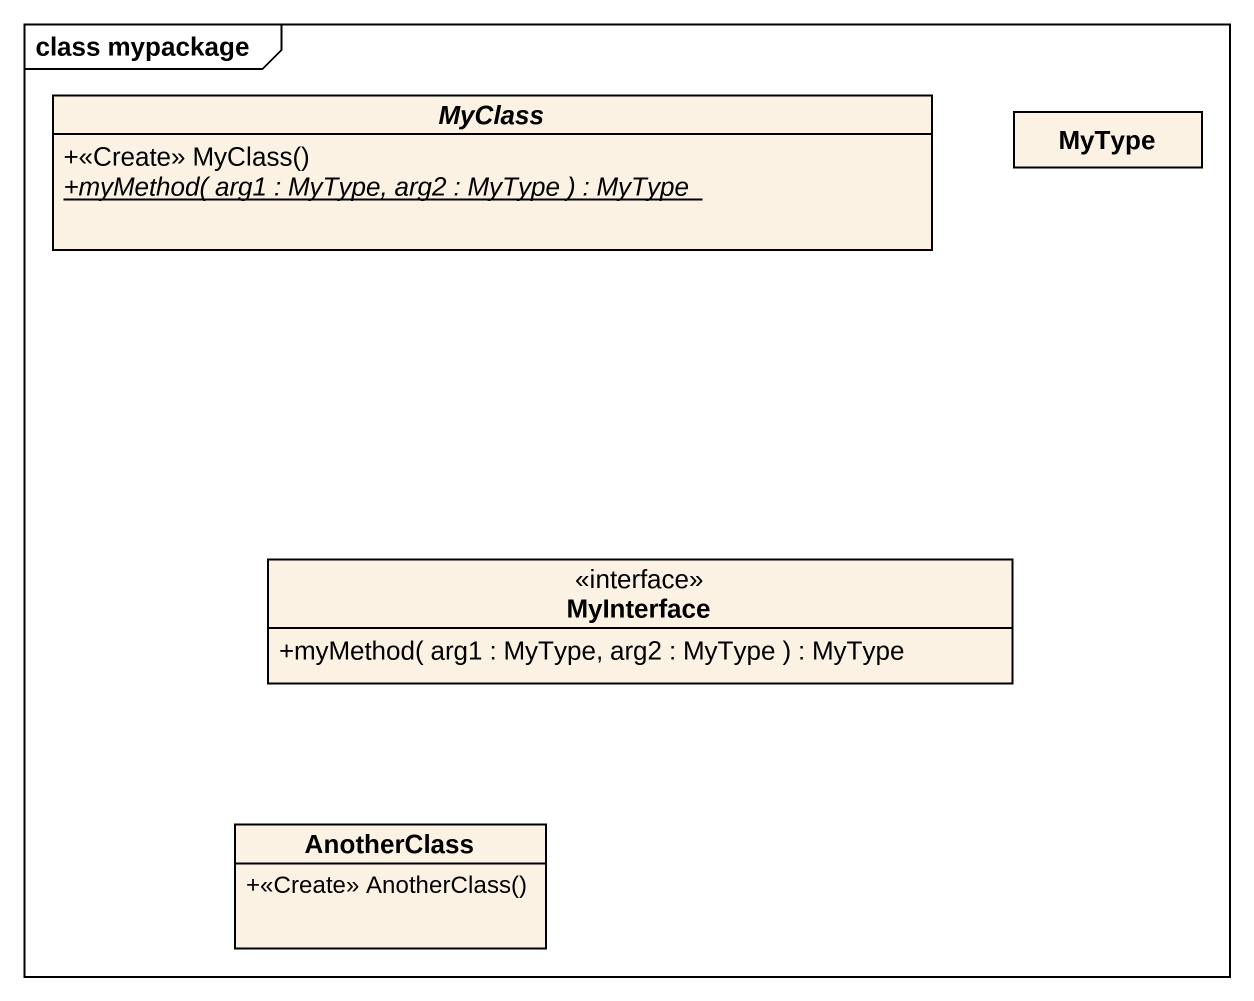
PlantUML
@startuml
mainframe class mypackage
hide circle
hide empty members
skinparam classAttributeIconSize 0
abstract class MyClass {
  +<<Create>> MyClass()
  {static} {abstract} +myMethod( arg1 : MyType, arg2 : MyType ) : MyType
}
class MyType
interface MyInterface {
  +myMethod( arg1 : MyType, arg2 : MyType ) : MyType
}
class AnotherClass {
  +<<Create>> AnotherClass()
}
@enduml
